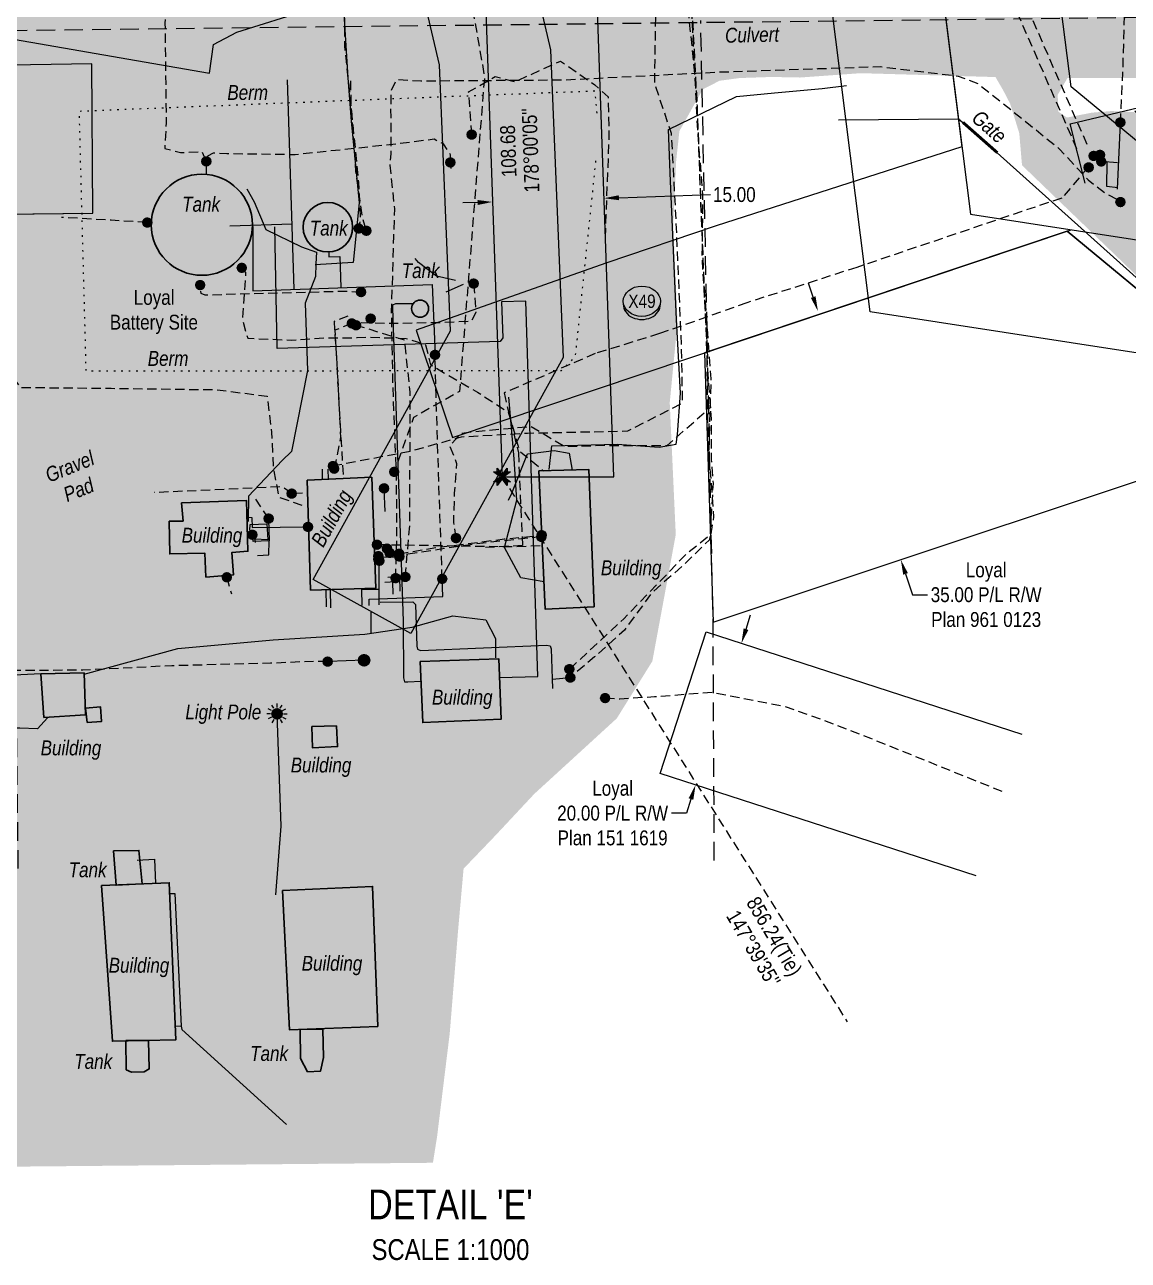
# Model space of a CAD drawing. Extents: x 675835 to 685285, y 5733153 to 5738077.
# Drawn here: x 683713 to 684454, y 5733245 to 5734075 of the extents above; entities that cross this region are included whole.
import ezdxf
from ezdxf.enums import TextEntityAlignment as Align

# ---------------------------------------------------------------- set-up
doc = ezdxf.new("R2010")
doc.units = 0
doc.header["$LTSCALE"] = 5
doc.header["$PDMODE"] = 34
doc.header["$PDSIZE"] = 0.03
for name, pattern in [('foc-ACCESSROAD', [3.75, 2.5, -1.25]), ('foc-TIELINE', [1.875, 1.25, -0.625]), ('foc-TOPO', [1, 0.2, -0.8]), ('UG_PIPE', [1.875, 1.25, -0.625])]:
    doc.linetypes.add(name, pattern=pattern)
doc.layers.get('Defpoints').update_dxf_attribs({"color": 9})
for name, color, linetype in [('AS-CABLE', 224, 'foc-CABLE'), ('AS-FENCE', 48, 'foc-FENCE'), ('AS-PIPE-UG', 44, 'UG_PIPE'), ('AS-ROADS', 254, 'Continuous'), ('AS-SYMBOL', 7, 'Continuous'), ('C-AR', 13, 'foc-ACCESSROAD'), ('C-RW', 13, 'Continuous'), ('C-WS', 13, 'foc-ACCESSROAD'), ('DETAIL-T', 7, 'Continuous'), ('L-BD1', 253, 'Continuous'), ('L-MON', 1, 'Continuous'), ('L-TIE', 7, 'foc-TIELINE'), ('L-TIE-T', 7, 'Continuous'), ('P-CROSSINGS', 250, 'Continuous'), ('P-PROPOSED', 10, 'Continuous'), ('P-PROPOSED-H', 21, 'Continuous'), ('P-TXT', 4, 'Continuous'), ('T-GENERAL', 48, 'foc-TOPO')]:
    doc.layers.add(name, color=color, linetype=linetype)
for name, color, linetype, true_color in [('AS-PIPE-AG', 7, 'Continuous', 0x7d00fa), ('AS-STRUCTURE-H', 7, 'Continuous', 0xa8a8a8), ('AS-STRUCTURE-T', 7, 'Continuous', 0x454545)]:
    doc.layers.add(name, color=color, linetype=linetype, true_color=true_color)
doc.layers.add('AS-STRUCTURE', color=7, linetype='Continuous', lineweight=30, true_color=0x595959)
for name, color, linetype, lineweight in [('C-RW-T', 13, 'Continuous', 9), ('C-WS-T', 13, 'Continuous', 9), ('T-TEXT', 48, 'Continuous', 18)]:
    doc.layers.add(name, color=color, linetype=linetype, lineweight=lineweight)
doc.styles.add('80CG', font='ARIALN.TTF', dxfattribs={"height": 10})
doc.styles.add('80L', font='ARIALN.TTF', dxfattribs={"height": 10})
doc.styles.add('Crossing', font='ARIALN.TTF', dxfattribs={"height": 10})
doc.styles.add('foc-LtypeFont', font='ARIALN.TTF', dxfattribs={"height": 7.35})
doc.linetypes.add('foc-CABLE', pattern='A,2,-1,["C",foc-LtypeFont,S=0.2,R=0,X=-0.625,Y=-0.75],-1.24,8', length=12.24)
doc.linetypes.add('foc-FENCE', pattern='A,10,-1,["X",foc-LtypeFont,S=0.2,R=0,X=-0.625,Y=-0.75],-1.24', length=12.24)
doc.dimstyles.new('Compass 5 000', dxfattribs={"dimscale": 5, "dimtxt": 9, "dimasz": 2, "dimexe": 0.2, "dimexo": 0.0625, "dimgap": 0.5, "dimtad": 0, "dimtih": 1, "dimtoh": 1, "dimzin": 0, "dimdsep": 46, "dimtxsty": '80CG', "dimcen": 0.1, "dimse1": 1, "dimse2": 1, "dimclrd": 256, "dimclrt": 256, "dimaunit": 1, "dimadec": 4, "dimazin": 0, "dimtfac": 0.06, "dimtofl": 0, "dimtmove": 0, "dimatfit": 1, "dimfxl": 0.2, "dimtolj": 1, "dimtzin": 0, "dimlwd": -1, "dimarcsym": 0})

# ---------------------------------------------------------------- blocks, each defined once
blk = doc.blocks.new('*D715')
at = {"layer": 'C-RW-T', "transparency": 16777216}
for p, q in [((684197.11, 5733669.12), (684200.2, 5733678.63)), ((684160.14, 5733554.97), (684157.06, 5733545.46)), ((684157.06, 5733545.46), (684147.06, 5733545.46))]:
    blk.add_line(p, q, dxfattribs=at)
at = {"layer": 'C-RW-T', "linetype": 'Continuous', "transparency": 16777216}
for points in [[(684195.53, 5733669.63), (684198.7, 5733668.6), (684194.03, 5733659.6)], [(684158.55, 5733555.49), (684161.72, 5733554.46), (684163.22, 5733564.49)]]:
    blk.add_solid(points, dxfattribs=at)
at = {"layer": 'Defpoints', "color": 0, "linetype": 'Continuous', "transparency": 16777216}
for p in [(684163.22, 5733564.49), (684684.14, 5733500.83), (684653.32, 5733405.72)]:
    blk.add_point(p, dxfattribs=at)
at = {"layer": 'C-RW-T', "linetype": 'Continuous', "transparency": 16777216, "insert": (684107.52, 5733545.46), "char_height": 10, "attachment_point": 5, "style": '80CG'}
blk.add_mtext('\\A1;Loyal\\P20.00 P/L R/W\\PPlan 151 1619', dxfattribs=at)
blk = doc.blocks.new('*D717')
at = {"layer": 'C-RW-T', "transparency": 16777216}
for p, q in [((684242.26, 5733892.22), (684239.1, 5733901.71)), ((684304.26, 5733706.26), (684308.95, 5733692.21)), ((684308.95, 5733692.21), (684318.95, 5733692.21))]:
    blk.add_line(p, q, dxfattribs=at)
for points in [[(684243.84, 5733892.75), (684240.68, 5733891.7), (684245.42, 5733882.74)], [(684305.85, 5733706.79), (684302.68, 5733705.73), (684301.1, 5733715.75)]]:
    blk.add_solid(points, dxfattribs=at)
at = {"layer": 'Defpoints', "color": 0, "transparency": 16777216}
for p in [(684337.97, 5733913.59), (684393.65, 5733746.6), (684301.1, 5733715.75)]:
    blk.add_point(p, dxfattribs=at)
at = {"layer": 'C-RW-T', "transparency": 16777216, "insert": (684358.42, 5733692.21), "char_height": 10, "attachment_point": 5, "style": '80CG'}
blk.add_mtext('\\A1;Loyal\\P35.00 P/L R/W\\PPlan 961 0123', dxfattribs=at)
blk = doc.blocks.new('*D726')
at = {"layer": 'Defpoints', "color": 0, "transparency": 16777216}
for p in [(684101.72, 5733958.68), (684027.65, 5733930.6), (684102.58, 5733933.12)]:
    blk.add_point(p, dxfattribs=at)
at = {"layer": 'P-TXT', "transparency": 16777216}
for p, q in [((684111.72, 5733959.01), (684173.34, 5733961.08)), ((684016.8, 5733955.82), (684006.8, 5733955.49))]:
    blk.add_line(p, q, dxfattribs=at)
for points in [[(684111.66, 5733960.68), (684111.77, 5733957.35), (684101.72, 5733958.68)], [(684016.74, 5733957.49), (684016.85, 5733954.16), (684026.79, 5733956.16)]]:
    blk.add_solid(points, dxfattribs=at)
at = {"layer": 'P-TXT', "transparency": 16777216, "insert": (684189.27, 5733961.08), "char_height": 10, "attachment_point": 5, "style": '80CG'}
blk.add_mtext('\\A1;15.00', dxfattribs=at)
blk = doc.blocks.new('RISER')
h = blk.add_hatch(color=255)
h.dxf.hatch_style = 1
edge = h.paths.add_edge_path()
edge.add_arc((0, 0), 0.7, 0, 360)
blk.add_hatch(color=13).paths.add_polyline_path([(0.58, -0.15), (-0.58, -0.15, 0.774597)])
at = {"color": 13}
blk.add_line((-0.58, -0.15), (0.58, -0.15), dxfattribs=at)
blk.add_circle((0, 0), 0.6, dxfattribs=at)
blk = doc.blocks.new('PIG')
h = blk.add_hatch(color=255)
h.dxf.hatch_style = 1
edge = h.paths.add_edge_path()
edge.add_arc((0, 0), 0.85, 0, 360)
at = {"layer": 'AS-SYMBOL'}
h = blk.add_hatch(color=13, dxfattribs=at)
h.dxf.hatch_style = 1
h.paths.add_polyline_path([(-0.1, 0, 1), (-0.55, 0, 1)])
h = blk.add_hatch(color=13, dxfattribs=at)
h.dxf.hatch_style = 1
h.paths.add_polyline_path([(0.1, 0, 1), (0.55, 0, 1)])
at = {"layer": 'AS-SYMBOL', "color": 13}
for centre, radius in [((0, 0), 0.75), ((-0.33, 0), 0.225), ((0.33, 0), 0.225)]:
    blk.add_circle(centre, radius, dxfattribs=at)
blk = doc.blocks.new('lightpole')
h = blk.add_hatch(color=255)
h.dxf.hatch_style = 1
h.paths.add_polyline_path([(-0.78, 0, 1), (0.78, 0, 1)])
h.paths.add_polyline_path([(0.68, 0, -1), (-0.68, 0, -1)], flags=16)
h = blk.add_hatch(color=13)
h.dxf.hatch_style = 1
edge = h.paths.add_edge_path()
edge.add_arc((0, 0), 0.682, 0, 360)
at = {"color": 13}
for p, q in [((-0.86, 0), (-1.38, 0)), ((-0.75, 0.43), (-1.19, 0.69)), ((-0.43, 0.75), (-0.69, 1.19)), ((0, 0.86), (0, 1.38)), ((0.43, 0.75), (0.69, 1.19)), ((0.75, 0.43), (1.19, 0.69)), ((0.86, 0), (1.38, 0)), ((-0.75, -0.43), (-1.19, -0.69)), ((-0.43, -0.75), (-0.69, -1.19)), ((0, -0.86), (0, -1.38)), ((0.43, -0.75), (0.69, -1.19)), ((0.75, -0.43), (1.19, -0.69))]:
    blk.add_line(p, q, dxfattribs=at)
blk.add_circle((0, 0), 0.682, dxfattribs=at)
blk = doc.blocks.new('xing2')
h = blk.add_hatch(color=50)
h.dxf.hatch_style = 1
edge = h.paths.add_edge_path()
edge.add_ellipse((0, 0), major_axis=(-12.5, 0), ratio=0.816297, start_angle=0, end_angle=360)
h = blk.add_hatch(color=250)
h.dxf.hatch_style = 1
edge = h.paths.add_edge_path()
edge.add_ellipse((0, -2.05), major_axis=(-12.5, 0), ratio=0.816297, start_angle=0, end_angle=180)
edge.add_line((12.5, -2.05), (12.5, 0))
edge.add_ellipse((0, 0), major_axis=(-12.5, 0), ratio=0.816297, start_angle=0, end_angle=180, ccw=False)
edge.add_line((-12.5, 0), (-12.5, -2.05))
at = {"color": 250}
blk.add_ellipse((0, 0), major_axis=(-12.5, 0), ratio=0.816297, dxfattribs=at)
blk.add_ellipse((0, -2.05), major_axis=(-12.5, 0), ratio=0.816297, start_param=0, end_param=3.141593, dxfattribs=at)
at = {"color": 250, "style": 'Crossing'}
blk.add_attdef('CROSSING', text='', height=9, dxfattribs=at).set_placement((0.09, 0.02), align=Align.MIDDLE_CENTER)
at = {"color": 250, "style": 'Crossing', "flags": 1}
for tag, p in [('OWNER', (0.09, -12.49)), ('DESCRIPTION', (0.09, -25.77)), ('LOCATION', (0.09, -39.3)), ('DWG_REF', (0.09, -52.84))]:
    blk.add_attdef(tag, text='', height=9, dxfattribs=at).set_placement(p, align=Align.MIDDLE_CENTER)
blk = doc.blocks.new('TEMP')
h = blk.add_hatch(color=255)
h.dxf.hatch_style = 1
h.paths.add_polyline_path([(0, 0.25), (-0.67, 1.15), (-0.67, 0.67), (-1.15, 0.67), (-0.25, 0), (-1.15, -0.67), (-0.67, -0.67), (-0.67, -1.15), (0, -0.25), (0.67, -1.15), (0.67, -0.67), (1.15, -0.67), (0.25, 0), (1.15, 0.67), (0.67, 0.67), (0.67, 1.15)])
h.paths.add_polyline_path([(0.57, 0.85), (0.57, 0.57), (0.85, 0.57), (0.08, 0), (0.85, -0.57), (0.57, -0.57), (0.57, -0.85), (0, -0.08), (-0.57, -0.85), (-0.57, -0.57), (-0.85, -0.57), (-0.08, 0), (-0.85, 0.57), (-0.57, 0.57), (-0.57, 0.85), (0, 0.08)], flags=16)
h = blk.add_hatch(color=1)
h.dxf.hatch_style = 1
h.paths.add_polyline_path([(0, 0.08), (-0.57, 0.85), (-0.57, 0.57), (-0.85, 0.57), (-0.08, 0), (-0.85, -0.57), (-0.57, -0.57), (-0.57, -0.85), (0, -0.08), (0.57, -0.85), (0.57, -0.57), (0.85, -0.57), (0.08, 0), (0.85, 0.57), (0.57, 0.57), (0.57, 0.85)])
at = {"color": 1}
for p, q in [((-0.08, 0), (0.08, 0)), ((0, 0.08), (0, -0.08))]:
    blk.add_line(p, q, dxfattribs=at)
at = {"color": 255, "flags": 128}
blk.add_lwpolyline([(-0.25, 0), (-1.15, 0.67), (-0.67, 0.67), (-0.67, 1.15), (0, 0.25), (0.67, 1.15), (0.67, 0.67), (1.15, 0.67), (0.25, 0), (1.15, -0.67), (0.67, -0.67), (0.67, -1.15), (0, -0.25), (-0.67, -1.15), (-0.67, -0.67), (-1.15, -0.67)], close=True, dxfattribs=at)
at = {"color": 1, "flags": 128}
blk.add_lwpolyline([(-0.08, 0), (-0.85, 0.57), (-0.57, 0.57), (-0.57, 0.85), (0, 0.08), (0.57, 0.85), (0.57, 0.57), (0.85, 0.57), (0.08, 0), (0.85, -0.57), (0.57, -0.57), (0.57, -0.85), (0, -0.08), (-0.57, -0.85), (-0.57, -0.57), (-0.85, -0.57)], close=True, dxfattribs=at)

msp = doc.modelspace()

# ---------------------------------------------------------------- hatches: boundary and pattern name
at = {"layer": 'AS-ROADS'}
h = msp.add_hatch(color=256, dxfattribs=at)
h.dxf.hatch_style = 1
h.paths.add_polyline_path([(683712.806, 5734411.095), (683679.819, 5734315.983), (683652.146, 5734238.545), (683644.766, 5734224.41), (683631.852, 5734219.493), (683604.179, 5734220.722), (683554.367, 5734221.952), (683521.159, 5734222.566), (683484.877, 5734228.097), (683468.888, 5734242.847), (683460.279, 5734262.514), (683460.279, 5734282.795), (683476.267, 5734315.983), (683534.074, 5734367.608), (683586.96, 5734420.462), (683629.371, 5734438.504), (683666.067, 5734448.155), (683691.174, 5734446.996), (683706.239, 5734440.82), (683711.261, 5734433.485)])
h.paths.add_polyline_path([(683769.321, 5734417.785), (683790.25, 5734427.292), (683850.886, 5734439.052), (683886.275, 5734439.813), (683906.824, 5734437.911), (683924.329, 5734433.728), (683938.789, 5734422.319), (683968.471, 5734397.219), (683984.834, 5734372.879), (684012.263, 5734311.146), (684026.343, 5734259.701), (684036.618, 5734237.263), (684040.043, 5734214.065), (684047.653, 5734200.374), (684051.459, 5734189.725), (684051.459, 5734177.556), (684044.229, 5734171.091), (684034.308, 5734166.547), (684022.892, 5734173.393), (683970.759, 5734195.07), (683904.017, 5734211.451), (683872.433, 5734216.775), (683823.724, 5734225.903), (683792.901, 5734228.185), (683764.741, 5734227.044), (683745.715, 5734225.903), (683728.971, 5734226.663), (683723.958, 5734230.19), (683712.542, 5734237.035), (683703.79, 5734250.726), (683703.79, 5734276.207), (683714.826, 5734313.476), (683754.861, 5734403.714), (683759.427, 5734408.277)])
h.paths.add_polyline_path([(683977.117, 5734149.591), (684000.36, 5734140.974), (684064.856, 5734112.875), (684085.475, 5734098.639), (684091.098, 5734087.399), (684083.601, 5734083.278), (684074.603, 5734081.404), (684061.108, 5734078.033), (684053.61, 5734078.782), (684040.489, 5734079.906), (684027.368, 5734090.396), (684016.871, 5734099.013), (684008.249, 5734106.506), (684000.751, 5734115.498), (683993.254, 5734123.366), (683983.507, 5734132.732), (683979.008, 5734138.727), (683973.01, 5734141.349), (683964.388, 5734143.597), (683950.892, 5734147.718), (683943.394, 5734149.592), (683928.024, 5734154.087), (683920.901, 5734155.586), (683908.53, 5734155.586), (683883.788, 5734157.085), (683869.167, 5734158.958), (683857.546, 5734159.707), (683845.175, 5734160.457), (683832.804, 5734161.206), (683824.181, 5734159.707), (683815.184, 5734160.082), (683810.175, 5734156.977), (683763.081, 5734161.944), (683704.83, 5734162.682), (683705.205, 5734172.423), (683718.326, 5734179.166), (683749.816, 5734184.786), (683766.686, 5734184.037), (683792.178, 5734182.913), (683818.045, 5734183.288), (683843.912, 5734180.665), (683860.781, 5734179.166), (683883.649, 5734176.169), (683940.004, 5734163.079)])
h.paths.add_polyline_path([(684044.25, 5734327.406), (684064.589, 5734272.073), (684090.741, 5734204.368), (684107.856, 5734151.53), (684134.542, 5734119.753), (684152.711, 5734107.836), (684172.584, 5734095.92), (684191.889, 5734087.976), (684218.007, 5734082.869), (684240.719, 5734082.869), (684362.902, 5734083.599), (684500.217, 5734086.544), (684544.596, 5734091.152), (684570.545, 5734089.427), (684568.239, 5734039.315), (684413.033, 5734039.437), (684406.484, 5734028.165), (684406.848, 5734016.893), (684412.669, 5734012.894), (684429.405, 5734016.166), (684442.503, 5734017.257), (684457.784, 5734016.53), (684467.244, 5734009.985), (684569.903, 5733911.003), (684521.143, 5733847.253), (684382.499, 5733980.822), (684380.68, 5734002.275), (684374.495, 5734022.273), (684369.765, 5734031.363), (684364.672, 5734040.09), (684274.264, 5734042.697), (684233.515, 5734039.788), (684214.232, 5734040.152), (684192.766, 5734039.425), (684179.304, 5734037.607), (684168.025, 5734031.789), (684152.381, 5734003.791), (684150.198, 5733983.793), (684148.207, 5733941.115), (684151.118, 5733875.374), (684145.879, 5733821.269), (684149.924, 5733732.629), (684134.192, 5733647.569), (684110.325, 5733609.171), (684054.901, 5733558.422), (684028.821, 5733530.497), (684007.399, 5733508.157), (684003.673, 5733466.269), (683998.085, 5733397.387), (683989.615, 5733328.241), (683986.821, 5733310.555), (683685.045, 5733307.762), (683683.904, 5733442.239), (683669.864, 5733451.01), (683664.444, 5733636.091), (683661.035, 5733715.264), (683445.417, 5733714.505), (683414.248, 5733724.773), (683403.077, 5733742.402), (683397.785, 5733804.688), (683387.52, 5733921.27), (683386.583, 5733979.995), (683391.874, 5733992.923), (683401.87, 5734015.839), (683411.277, 5734024.654), (683433.032, 5734017.015), (683447.731, 5734017.015), (683465.37, 5734021.716), (683501.236, 5734023.478), (683517.111, 5734024.654), (683548.861, 5734021.716), (683609.67, 5734017.956), (683636.129, 5734019.719), (683644.948, 5734037.934), (683648.476, 5734047.924), (683650.24, 5734060.851), (683650.24, 5734069.077), (683649.064, 5734080.83), (683644.948, 5734092.582), (683641.42, 5734104.334), (683636.717, 5734121.962), (683626.487, 5734168.511), (683613.458, 5734179.362), (683581.741, 5734182.722), (683233.262, 5734179.326), (683183.116, 5734170.514), (683169.34, 5734161.703), (683077.688, 5734162.242), (683020.494, 5734159.959), (683020.494, 5734145.01), (682962.401, 5734146.4), (682948.487, 5734166.216), (682925.876, 5734168.65), (682906.396, 5734173.865), (682892.134, 5734184.294), (682888.655, 5734196.114), (682890.742, 5734223.231), (682895.643, 5734412.352), (682890.3, 5734490.67), (682893.862, 5734508.469), (682909.001, 5734524.489), (682914.344, 5734532.499), (682914.344, 5734545.849), (682916.125, 5734559.198), (682947.293, 5734567.208), (683009.63, 5734560.978), (683030.112, 5734548.519), (683043.469, 5734532.499), (683072.857, 5734521.819), (683099.572, 5734520.929), (683132.522, 5734520.929), (683169.924, 5734528.939), (683191.296, 5734532.499), (683219.793, 5734536.059), (683239.384, 5734530.719), (683259.867, 5734514.699), (683287.473, 5734499.57), (683324.875, 5734496.01), (683349.809, 5734499.57), (683365.839, 5734501.35), (683395.226, 5734509.359), (683413.036, 5734511.139), (683504.144, 5734506.486), (683556.724, 5734504.809), (683599.236, 5734512.077), (683626.085, 5734522.698), (683643.984, 5734534.996), (683647.34, 5734542.823), (683651.815, 5734552.885), (683653.546, 5734578.225), (683654.665, 5734596.673), (683679.836, 5734606.176), (683697.735, 5734610.648), (683710.041, 5734617.915), (683713.957, 5734622.387), (683729.06, 5734628.537), (683747.518, 5734631.332), (683814.216, 5734642.109), (683854.49, 5734655.526), (683899.239, 5734658.321), (683926.088, 5734659.439), (683941.75, 5734655.526), (683994.582, 5734642.03), (684002.972, 5734625.818), (684004.164, 5734471.507)])
at = {"layer": 'AS-STRUCTURE-H'}
h = msp.add_hatch(color=256, dxfattribs=at)
h.dxf.hatch_style = 1
edge = h.paths.add_edge_path()
edge.add_arc((683831.588, 5733940.844), 33.958, 0, 360)
h = msp.add_hatch(color=256, dxfattribs=at)
h.dxf.hatch_style = 1
edge = h.paths.add_edge_path()
edge.add_arc((683916.262, 5733939.201), 16.62, 0, 360)
h = msp.add_hatch(color=256, dxfattribs=at)
h.dxf.hatch_style = 1
edge = h.paths.add_edge_path()
edge.add_arc((683978.195, 5733884.486), 5.752, 0, 360)
h = msp.add_hatch(color=256, dxfattribs=at)
h.dxf.hatch_style = 1
h.paths.add_polyline_path([(684057.893, 5733775.529), (684091.472, 5733776.435), (684095.027, 5733684.154), (684062.272, 5733682.517)])
h = msp.add_hatch(color=256, dxfattribs=at)
h.dxf.hatch_style = 1
h.paths.add_polyline_path([(683902.237, 5733769.307), (683904.576, 5733695.353), (683948.517, 5733696.688), (683945.677, 5733771.143)])
h = msp.add_hatch(color=256, dxfattribs=at)
h.dxf.hatch_style = 1
h.paths.add_polyline_path([(683819.071, 5733741.788), (683809.653, 5733741.664), (683810.025, 5733719.625), (683833.569, 5733720.244), (683834.313, 5733704.147), (683852.776, 5733705.509), (683851.661, 5733720.615), (683862.566, 5733721.482), (683861.575, 5733755.669), (683818.019, 5733753.918)])
h = msp.add_hatch(color=256, dxfattribs=at)
h.dxf.hatch_style = 1
h.paths.add_polyline_path([(683978.168, 5733647.411), (683979.933, 5733606.335), (684032.735, 5733608.695), (684031.055, 5733649.246)])
h = msp.add_hatch(color=256, dxfattribs=at)
h.dxf.hatch_style = 1
h.paths.add_polyline_path([(683723.442, 5733638.995), (683725.519, 5733609.821), (683753.503, 5733611.654), (683752.495, 5733639.701)])
h = msp.add_hatch(color=256, dxfattribs=at)
h.dxf.hatch_style = 1
h.paths.add_polyline_path([(683754.495, 5733606.301), (683764.2, 5733607.14), (683763.528, 5733616.904), (683753.521, 5733615.931)])
h = msp.add_hatch(color=256, dxfattribs=at)
h.dxf.hatch_style = 1
h.paths.add_polyline_path([(683905.537, 5733603.736), (683905.985, 5733589.344), (683922.714, 5733590.238), (683921.998, 5733604.093)])
h = msp.add_hatch(color=256, dxfattribs=at)
h.dxf.hatch_style = 1
h.paths.add_polyline_path([(683772.291, 5733520.199), (683774.019, 5733497.009), (683791.485, 5733498.006), (683789.323, 5733520.445)])
h = msp.add_hatch(color=256, dxfattribs=at)
h.dxf.hatch_style = 1
h.paths.add_polyline_path([(683764.104, 5733496.83), (683809.721, 5733498.661), (683814.031, 5733393.104), (683771.535, 5733392.186)])
h = msp.add_hatch(color=256, dxfattribs=at)
h.dxf.hatch_style = 1
h.paths.add_polyline_path([(683885.674, 5733493.403), (683890.359, 5733399.945), (683949.786, 5733402.153), (683946.293, 5733496.21)])
h = msp.add_hatch(color=256, dxfattribs=at)
h.dxf.hatch_style = 1
h.paths.add_polyline_path([(683897.556, 5733400.212), (683897.85, 5733380.678), (683902.654, 5733371.697), (683911.237, 5733372.045), (683913.294, 5733381.232), (683912.882, 5733400.294)])
h = msp.add_hatch(color=256, dxfattribs=at)
h.dxf.hatch_style = 1
h.paths.add_polyline_path([(683780.5, 5733392.629), (683780.794, 5733373.094), (683784.349, 5733371.389), (683792.932, 5733371.736), (683796.238, 5733373.649), (683795.826, 5733392.711)])
at = {"layer": 'P-PROPOSED-H'}
h = msp.add_hatch(color=256, dxfattribs=at)
h.dxf.hatch_style = 1
h.paths.add_polyline_path([(684162.828, 5735414.972), (684088.444, 5735405.593), (684116.548, 5735182.683), (684548.31, 5734826.846), (684014.276, 5734314.327), (684033.219, 5733771.445), (684108.237, 5733771.445), (684090.372, 5734283.443), (684661.025, 5734831.105), (684187.208, 5735221.602)])

# ---------------------------------------------------------------- linework, layer by layer
at = {"layer": 'AS-CABLE', "flags": 128}
for points in [[(683713.051, 5734094.449), (683686.166, 5734090.365), (683650.827, 5734090.705), (683596.377, 5734084.331), (683836.748, 5734042.624), (683839.477, 5734062.04), (683855.129, 5734070.238), (683903.765, 5734085.436)], [(683927.051, 5734082.811), (683929.546, 5734039.569), (683931.855, 5734010.46), (683937.254, 5733955.62), (683933.15, 5733915.487), (683907.805, 5733913.912)], [(684064.906, 5733776.508), (684066.585, 5733792.225), (684110.537, 5733793.52), (684138.747, 5733791.345), (684150.25, 5733793.455), (684151.085, 5733799.913), (684153.019, 5733827.688), (684150.515, 5733877.264), (684146.471, 5733970.122), (684145.056, 5734004.886), (684190.737, 5734027.086), (684216.168, 5734029.601), (684248.202, 5734032.42), (684264.639, 5734034.51)], [(683861.813, 5733965.038), (683866.827, 5733956.225), (683874.476, 5733937.773), (683898.601, 5733925.915), (683908.51, 5733922.331), (683908.25, 5733914.642), (683907.895, 5733906.184), (683901.061, 5733888.132), (683902.631, 5733842.825), (683891.773, 5733788.5), (683885.489, 5733782.367), (683862.848, 5733758.581), (683862.763, 5733741.364)], [(684001.977, 5733903.479), (683989.185, 5733906.254), (683977.192, 5733915.477), (683974.812, 5733918.167)], [(684007.111, 5733900.695), (683995.458, 5733895.611)], [(684061.466, 5733700.877), (684045.749, 5733703.661), (684034.826, 5733724.017), (684043.125, 5733755.857), (684041.3, 5733783.666), (684037.866, 5733825.069)], [(684037.576, 5733755.827), (684039.885, 5733760.526), (684050.358, 5733786.996), (684068.155, 5733789.065), (684078.213, 5733787.421), (684080.388, 5733776.023)], [(683752.653, 5733638.813), (683815.477, 5733656.195), (683879.535, 5733661.974), (683940.969, 5733665.763), (683972.753, 5733670.472), (684000.283, 5733678.051), (684022.444, 5733675.446), (684028.792, 5733662.909), (684028.882, 5733649.796)], [(683945.213, 5733666.043), (683945.253, 5733680.53)], [(683727.823, 5733609.553), (683721.154, 5733602.18), (683721.204, 5733602.175), (683709.366, 5733602.57), (683667.219, 5733602.515), (683647.658, 5733607.034), (683637.09, 5733616.362)], [(683881.39, 5733490.665), (683884.769, 5733536.697), (683882.109, 5733612.202)]]:
    msp.add_lwpolyline(points, dxfattribs=at)
at = {"layer": 'AS-FENCE', "flags": 128}
msp.add_lwpolyline([(684259.16, 5734011.279), (684339.935, 5734012.069), (684342.854, 5734009.62), (684365.895, 5733989.288), (684561.054, 5733813.916), (684621.673, 5733859.217), (684458.323, 5734017.253), (684622.848, 5734023.572)], dxfattribs=at)
at = {"layer": 'AS-FENCE', "const_width": 2, "flags": 128}
msp.add_lwpolyline([(684365.895, 5733989.288), (684342.854, 5734009.62)], dxfattribs=at)
at = {"layer": 'AS-PIPE-AG', "flags": 128}
for points in [[(683893.698, 5733897.506), (683889.104, 5734038.233)], [(684446.655, 5733964.863), (684448.75, 5734009.425)], [(684430.673, 5733986.889), (684432.088, 5733985.504), (684435.092, 5733982.775)], [(684434.802, 5733987.554), (684432.548, 5733985.069)], [(684434.088, 5733983.859), (684435.447, 5733985.319)], [(683834.563, 5733982.125), (683834.388, 5733975.036)], [(683999.063, 5733978.58), (683998.718, 5733982.205)], [(684446.69, 5733982.535), (684435.762, 5733983.345)], [(684446.835, 5733965.758), (684439.457, 5733966.528), (684439.697, 5733982.875)], [(683798.125, 5733942.242), (683795.04, 5733942.387)], [(683850.439, 5733940.1), (683892.263, 5733941.465)], [(683865.803, 5733939.724), (683865.745, 5733896.538), (683986.317, 5733900.713), (683988.245, 5733853.443)], [(684032.062, 5733862.485), (683882.135, 5733857.606), (683880.59, 5733939.512)], [(683916.877, 5733922.59), (683916.877, 5733919.345), (683924.32, 5733919.503), (683925.044, 5733898.591)], [(683973.118, 5733887.653), (683961.748, 5733887.731), (683959.707, 5733886.79), (683959.55, 5733884.751), (683966.823, 5733674.569), (683967.081, 5733636.412), (683967.761, 5733633.778), (683970.057, 5733633.693), (683978.742, 5733634.066)], [(684031.579, 5733636.601), (684057.354, 5733637.297), (684049.163, 5733889.499), (684032.772, 5733888.99), (684033.792, 5733864.975), (684032.062, 5733862.485)], [(683912.664, 5733769.684), (683912.604, 5733776.553)], [(683916.713, 5733769.954), (683916.448, 5733776.628)], [(683899.246, 5733760.581), (683892.497, 5733760.261)], [(683954.626, 5733748.198), (683954.116, 5733763.35)], [(683861.943, 5733744.268), (683865.19, 5733744.214), (683865.296, 5733737.408), (683902.926, 5733737.815)], [(683876.34, 5733742.919), (683876.88, 5733728.487), (683866.152, 5733728.082), (683865.777, 5733730.261), (683862.818, 5733730.371)], [(683863.797, 5733735.557), (683864.111, 5733739.328), (683875.341, 5733739.917), (683875.818, 5733729.124), (683867.24, 5733729.547), (683867.399, 5733727.325)], [(683868.866, 5733718.707), (683876.678, 5733719.112), (683876.88, 5733728.487)], [(683949.372, 5733717.499), (683964.119, 5733717.724)], [(683950.532, 5733715.024), (683950.558, 5733685.361)], [(683943.897, 5733685.036), (683943.897, 5733689.323), (683993.545, 5733691.112), (683993.054, 5733702.991)], [(683954.581, 5733700.662), (683961.725, 5733701.072), (683961.72, 5733703.131)], [(683956.451, 5733704.146), (683967.324, 5733704.591)], [(683964.729, 5733694.578), (683964.619, 5733704.531)], [(683914.889, 5733695.666), (683915.122, 5733684.047)], [(683917.724, 5733695.752), (683917.962, 5733683.471)], [(683939.183, 5733684.957), (683939.122, 5733695.985), (683950.549, 5733695.995)], [(683960.145, 5733692.633), (683959.915, 5733700.872)], [(683951.385, 5733687.239), (683973.288, 5733687.432), (683975.022, 5733685.763), (683975.996, 5733657.777), (683976.485, 5733655.741), (683978.563, 5733654.805), (684063.036, 5733658.255), (684065.538, 5733657.916), (684066.216, 5733655.84), (684066.846, 5733635.64), (684067.201, 5733629.333)], [(683940.344, 5733648.281), (683916.598, 5733647.452)], [(683723.442, 5733638.995), (683664.444, 5733636.091)], [(684066.855, 5733635.478), (684079.068, 5733636.564)], [(683788.167, 5733513.952), (683799.875, 5733514.562), (683800.527, 5733498.292)], [(683810.015, 5733491.454), (683813.547, 5733491.439), (683817.664, 5733402.32), (683813.662, 5733402.156)], [(683817.664, 5733402.32), (683818.056, 5733400.115), (683888.541, 5733336.312)]]:
    msp.add_lwpolyline(points, dxfattribs=at)
at = {"layer": 'AS-PIPE-UG'}
for p, q in [((684427.054, 5733979.485), (684409.147, 5733958.759)), ((684409.147, 5733958.759), (684382.422, 5733949.741)), ((684382.422, 5733949.741), (684271.573, 5733912.233)), ((684271.573, 5733912.233), (684197.761, 5733888.422)), ((684197.761, 5733888.422), (684139.017, 5733867.676)), ((684139.017, 5733867.676), (684095.89, 5733854.293)), ((684095.89, 5733854.293), (684034.591, 5733827.803)), ((684034.591, 5733827.803), (684044.199, 5733787.556)), ((684044.199, 5733787.556), (684046.989, 5733725.332)), ((684046.989, 5733725.332), (684020.654, 5733723.797))]:
    msp.add_line(p, q, dxfattribs=at)
at = {"layer": 'AS-PIPE-UG', "flags": 128}
for points in [[(684419.391, 5733991.807), (684373.212, 5734097.392), (684356.368, 5734241.342), (684341.369, 5734350.82), (684319.607, 5734527.954), (684313.225, 5734584.248), (684285.588, 5734803.896), (684264.201, 5734968.504), (684227.307, 5735263.464), (684207.326, 5735420.583)], [(684426.261, 5733994.812), (684380.53, 5734099.373), (684363.808, 5734242.286), (684348.805, 5734351.786), (684327.054, 5734528.833), (684320.671, 5734585.138), (684293.026, 5734804.848), (684271.64, 5734969.452), (684234.746, 5735264.403), (684214.766, 5735421.521)], [(684078.708, 5733642.517), (684085.632, 5733648.836), (684114.961, 5733676.056), (684156.799, 5733719.383), (684173.611, 5733733.121), (684175.595, 5733744.594), (684171.746, 5733794.269), (684170.691, 5733868.786), (684167.742, 5733918.387), (684168.182, 5733960.909), (684164.807, 5734002.741), (684159.398, 5734109.386), (684148.65, 5734124.074), (684128.459, 5734164.541), (684092.231, 5734215.827), (684063.706, 5734251.47), (684034.356, 5734340.859), (684012.68, 5734421.374), (683992.189, 5734501.069), (683972.088, 5734581.274), (683953.196, 5734661.429), (683919.113, 5734788.331), (683899.866, 5734873.055), (683864.678, 5735006.116)], [(683915.328, 5734786.336), (683928.506, 5734727.852), (683938.464, 5734709.051), (683954.141, 5734654.561), (683967.499, 5734579.929), (684012.315, 5734436.561), (684040.805, 5734320.992), (684064.061, 5734254.135), (684077.073, 5734237.698), (684087.002, 5734222.215), (684123.865, 5734177.939), (684134.228, 5734166.191), (684160.368, 5734093.564), (684164.202, 5734020.738), (684166.647, 5733955.195), (684171.051, 5733846.32), (684173.641, 5733810.396), (684173.716, 5733783.181), (684174.97, 5733766.959), (684172.616, 5733729.176), (684154.319, 5733711.405), (684134.078, 5733693.828), (684115.521, 5733668.508), (684095.385, 5733650.466), (684083.032, 5733640.003)], [(683434.902, 5734583.789), (683475.209, 5734556.699), (683503.549, 5734534.553), (683627.111, 5734457.867), (683687.825, 5734429.137), (683709.656, 5734400.293), (683747.429, 5734377.702), (683791.291, 5734350.997), (683882.684, 5734295.567), (683954.591, 5734255.119), (683987.045, 5734230.139), (683990.439, 5734217.486), (683992.864, 5734195.59), (684005.827, 5734128.963), (684021.454, 5734040.394), (684014.955, 5733958.739), (684008.346, 5733875.599), (684004.627, 5733828.808), (683973.817, 5733811.386), (683960.745, 5733774.773)], [(684448.58, 5734009.365), (684450.28, 5734043.034), (684453.099, 5734148.594), (684446.78, 5734249.875), (684414.466, 5734406.66)], [(684072.399, 5734276.215), (684060.756, 5734262.823), (684079.603, 5734234.218), (684111.907, 5734203.524), (684119.366, 5734187.327), (684121.32, 5734173.754), (684137.192, 5734142.315), (684155.344, 5734113.186), (684163.757, 5734029.946), (684168.816, 5733900.455), (684173.521, 5733837.351), (684171.921, 5733781.437)], [(683919.418, 5733778.872), (683971.828, 5733788.8), (684005.947, 5733798.359), (684050.428, 5733800.843), (684117.771, 5733802.298), (684154.484, 5733821.129), (684153.859, 5733858.148), (684150.235, 5733943.102), (684147.081, 5734002.181), (684135.823, 5734035.355), (684137.077, 5734127.298)], [(683807.788, 5734088.06), (683806.828, 5734076.347), (683807.203, 5734041.664), (683807.643, 5734009.25), (683806.688, 5733992.123), (683817.171, 5733989.408), (683831.714, 5733989.968), (683834.463, 5733983.31)], [(683927.271, 5734082.946), (683927.386, 5734060.965), (683931.725, 5734020.698), (683936.759, 5733969.557), (683938.064, 5733944.282), (683936.854, 5733938.353)], [(684012.86, 5734001.416), (684010.806, 5734030.096), (684028.692, 5734040.499), (684041.86, 5734037.01), (684072.544, 5734050.787), (684095.64, 5734034.765), (684104.408, 5734026.777), (684105.043, 5734002.581), (684102.459, 5733932.039)], [(683961.735, 5733703.381), (683962.65, 5733733.601), (683962.31, 5733773.993), (683959.995, 5733831.683), (683959.07, 5733882.368), (683960.535, 5733932.989), (683961.145, 5733951.51), (683958.095, 5733980.955), (683958.825, 5733988.604), (683958.62, 5734020.363), (683958.885, 5734031.371), (683962.57, 5734038.474), (683978.652, 5734037.53), (684076.034, 5734038.244), (684178.14, 5734043.468), (684245.562, 5734045.758), (684287.335, 5734047.123), (684339.575, 5734040.744), (684353.008, 5734035.69), (684388.266, 5734007.535), (684407.762, 5733991.723), (684426.829, 5733971.027), (684438.717, 5733961.888), (684448.54, 5733956.659)], [(683931.5, 5734037.62), (683931.59, 5734023.462), (683934.825, 5733976.776), (683939.124, 5733946.186), (683942.163, 5733936.768)], [(683998.563, 5733982.725), (683998.663, 5733987.929), (683993.804, 5733995.172), (683987.675, 5733998.272), (683962.135, 5733995.047), (683894.182, 5733987.864), (683848.336, 5733988.549), (683839.267, 5733988.978), (683835.463, 5733986.844), (683834.583, 5733983.285)], [(683377.932, 5733966.068), (683406.247, 5733965.058), (683445.195, 5733962.823), (683472.65, 5733963.598), (683576.626, 5733962.663), (683646.203, 5733964.408), (683687.48, 5733964.483), (683688.68, 5733955.24), (683690.605, 5733856.618), (683709.701, 5733831.548), (683770.64, 5733830.968), (683841.282, 5733830.008), (683875.366, 5733825.739), (683878.45, 5733801.533), (683879.67, 5733776.848), (683883.329, 5733757.821), (683900.321, 5733751.837)], [(683794.86, 5733942.332), (683770.575, 5733943.917), (683737.356, 5733945.811)], [(683858.399, 5733911.863), (683860.953, 5733908.798), (683858.834, 5733876.884), (683862.388, 5733864.601), (683867.952, 5733864.326), (683891.573, 5733863.377), (683915.853, 5733864.921), (683929.291, 5733864.796), (683935.884, 5733865.001), (683942.553, 5733865.271), (683960.47, 5733864.791), (683968.808, 5733864.461), (683976.137, 5733862.122), (683981.831, 5733860.142), (683985.25, 5733846.765), (684016.74, 5733828.303), (684037.366, 5733815.036), (684045.029, 5733788.85), (684060.981, 5733775.608)], [(684014.15, 5733901.135), (684015.615, 5733881.953), (684012.475, 5733875.889), (683990.614, 5733874.975), (683958.2, 5733874.47), (683932.265, 5733875.075)], [(683938.619, 5733895.606), (683927.686, 5733896.016), (683873.061, 5733894.671), (683833.768, 5733893.491), (683831.064, 5733894.706), (683830.359, 5733900.335)], [(683920.922, 5733777.018), (683924.921, 5733798.204), (683923.182, 5733835.872), (683921.042, 5733869.98), (683920.752, 5733876.059), (683932.345, 5733880.703)], [(683932.405, 5733874.475), (683920.997, 5733869.935), (683923.077, 5733830.523), (683926.621, 5733770.699)], [(683968.164, 5733704.261), (683971.273, 5733738.845), (683971.578, 5733828.388), (683967.809, 5733863.312), (683935.14, 5733873.25)], [(683993.054, 5733702.991), (683993.044, 5733702.921), (683991.339, 5733750.962), (683988.89, 5733826.968), (683988.26, 5733853.384)], [(684002.332, 5733730.261), (684000.807, 5733740.884), (684001.407, 5733760.386), (684002.967, 5733780.247), (683998.208, 5733792.37), (684005.517, 5733800.623), (684013.5, 5733801.833), (684052.773, 5733805.397), (684075.244, 5733791.97), (684102.634, 5733792.65), (684124.395, 5733792.515), (684144.161, 5733792.55), (684152.435, 5733799.928), (684173.691, 5733818.57)], [(683891.993, 5733760.181), (683885.459, 5733764.75), (683865.737, 5733763.89), (683799.605, 5733760.886)], [(683876.43, 5733743.419), (683867.442, 5733756.941)], [(683964.099, 5733719.783), (683992.294, 5733724.512), (683999.728, 5733725.237), (684034.756, 5733729.751), (684059.927, 5733732.236)], [(684059.792, 5733731.146), (684057.102, 5733730.896), (684014.385, 5733726.277), (683964.269, 5733718.558)], [(683949.497, 5733726.007), (684042.18, 5733724.512), (684059.307, 5733725.347)], [(683848.301, 5733703.946), (683851.525, 5733692.798)], [(683916.058, 5733647.297), (683908.19, 5733647.546), (683877.735, 5733646.197), (683811.387, 5733644.512), (683751.563, 5733641.623), (683707.342, 5733641.228), (683678.897, 5733640.443), (683664.54, 5733639.618)], [(684102.569, 5733622.796), (684112.347, 5733622.381), (684135.728, 5733623.806), (684174.51, 5733626.77), (684223.121, 5733617.232), (684247.892, 5733608.424), (684280.751, 5733595.771), (684324.808, 5733578.034), (684369.912, 5733559.836)]]:
    msp.add_lwpolyline(points, dxfattribs=at)
at = {"layer": 'AS-STRUCTURE', "flags": 128}
for points in [[(684057.893, 5733775.529), (684091.472, 5733776.435), (684095.027, 5733684.154), (684062.272, 5733682.517)], [(683902.237, 5733769.307), (683904.576, 5733695.353), (683948.517, 5733696.688), (683945.677, 5733771.143)], [(683819.071, 5733741.788), (683809.653, 5733741.664), (683810.025, 5733719.625), (683833.569, 5733720.244), (683834.313, 5733704.147), (683852.776, 5733705.509), (683851.661, 5733720.615), (683862.566, 5733721.482), (683861.575, 5733755.669), (683818.019, 5733753.918)], [(683978.168, 5733647.411), (683979.933, 5733606.335), (684032.735, 5733608.695), (684031.055, 5733649.246)], [(683723.442, 5733638.995), (683725.519, 5733609.821), (683753.503, 5733611.654), (683752.495, 5733639.701)], [(683754.495, 5733606.301), (683764.2, 5733607.14), (683763.528, 5733616.904), (683753.521, 5733615.931)], [(683905.537, 5733603.736), (683905.985, 5733589.344), (683922.714, 5733590.238), (683921.998, 5733604.093)], [(683772.291, 5733520.199), (683774.019, 5733497.009), (683791.485, 5733498.006), (683789.323, 5733520.445)], [(683764.104, 5733496.83), (683809.721, 5733498.661), (683814.031, 5733393.104), (683771.535, 5733392.186)], [(683885.674, 5733493.403), (683890.359, 5733399.945), (683949.786, 5733402.153), (683946.293, 5733496.21)], [(683897.556, 5733400.212), (683897.85, 5733380.678), (683902.654, 5733371.697), (683911.237, 5733372.045), (683913.294, 5733381.232), (683912.882, 5733400.294)], [(683780.5, 5733392.629), (683780.794, 5733373.094), (683784.349, 5733371.389), (683792.932, 5733371.736), (683796.238, 5733373.649), (683795.826, 5733392.711)]]:
    msp.add_lwpolyline(points, close=True, dxfattribs=at)
at = {"layer": 'AS-STRUCTURE'}
for centre, radius in [((683831.588, 5733940.844), 33.958), ((683916.262, 5733939.201), 16.62), ((683978.195, 5733884.486), 5.752)]:
    msp.add_circle(centre, radius, dxfattribs=at)
at = {"layer": 'C-AR'}
msp.add_lwpolyline([(683708.281, 5733508.197), (683701.765, 5734071.458), (684952.963, 5734085.933)], dxfattribs=at)
at = {"layer": 'C-RW', "flags": 128}
for points in [[(684708.979, 5733790.867), (684415.581, 5734033.605), (684272.613, 5735153.471), (684239.573, 5735424.65)], [(683970.401, 5735135.103), (683982.081, 5735088.771), (684229.728, 5734884.494), (684347.808, 5733947.876), (684783.265, 5733880.706)], [(684727.597, 5733813.383), (684280.576, 5733882.243), (684159.223, 5734845.365), (683916.233, 5735046.093), (683911.717, 5735063.989)], [(683355.897, 5734680.856), (684021.01, 5734250.737), (684065.744, 5734058.357), (684074.403, 5733851.747), (683971.91, 5733666.187), (683906.271, 5733702.442), (683998.602, 5733869.605), (683991.117, 5734048.207), (683954.837, 5734204.23), (683314.891, 5734618.074)], [(682832.104, 5733938.114), (683758.462, 5733948.646), (683757.762, 5734048.957), (683620.353, 5734046.693), (683619.631, 5734147.63), (683518.039, 5734146.757), (683519.041, 5734045.923), (682831.176, 5734038.822)], [(683375.952, 5733944.297), (683758.462, 5733948.646), (683757.762, 5734048.957), (683620.353, 5734046.693), (683619.631, 5734147.63), (683518.039, 5734146.757), (683519.041, 5734045.923), (683375.088, 5734044.437)], [(684412.8, 5733936.544), (684660.248, 5733731.934)]]:
    msp.add_lwpolyline(points, dxfattribs=at)
at = {"layer": 'C-RW'}
msp.add_lwpolyline([(684163.889, 5735415.106), (684186.869, 5735224.475), (684200.534, 5735116.041), (684321.873, 5734153.643), (684342.127, 5733993.164), (684177.096, 5733940.058), (684102.918, 5733915.145), (683975.627, 5733870.096), (683999.875, 5733797.886), (684415.467, 5733937.44)], dxfattribs=at)
at = {"layer": 'C-RW', "flags": 128}
msp.add_lwpolyline([(684175.016, 5733673.707), (684570.992, 5733805.737), (684412.8, 5733936.544), (684169.317, 5733854.783)], close=True, dxfattribs=at)
at = {"layer": 'C-RW', "linetype": 'Continuous', "elevation": 5341.67}
msp.add_lwpolyline([(684351.644, 5733503.446), (684139.503, 5733572.17), (684170.316, 5733667.285), (684382.457, 5733598.561)], dxfattribs=at)
at = {"layer": 'C-WS', "flags": 128}
msp.add_lwpolyline([(684175.803, 5733513.605), (684175.016, 5733673.707), (684166.693, 5734077.991)], dxfattribs=at)
at = {"layer": 'L-TIE'}
msp.add_line((684033.219, 5733771.445), (684265.013, 5733405.352), dxfattribs=at)
at = {"layer": 'P-PROPOSED'}
msp.add_lwpolyline([(684088.444, 5735405.593), (684116.548, 5735182.683), (684548.31, 5734826.846), (684014.276, 5734314.327), (684033.219, 5733771.445), (684108.237, 5733771.445), (684090.372, 5734283.443), (684661.025, 5734831.105), (684187.208, 5735221.602), (684162.828, 5735414.972)], dxfattribs=at)
at = {"layer": 'T-GENERAL', "flags": 128}
msp.add_lwpolyline([(684096.067, 5733983.705), (684082.332, 5733852.36), (684073.037, 5733842.714), (683753.917, 5733842.387), (683749.277, 5734017.232), (683920.216, 5734024.075), (684095.544, 5734030.853), (684096.965, 5734014.827)], dxfattribs=at)
at = {"layer": 'T-TEXT', "flags": 128}
msp.add_lwpolyline([(684424.899, 5733968.762), (684414.751, 5734008.635), (684461.033, 5734019.528)], dxfattribs=at)

# ---------------------------------------------------------------- block references
at = {"layer": 'AS-SYMBOL'}
for name, p, xscale, yscale, zscale in [('RISER', (684448.52, 5734009.585), 4.998186764371699, 4.998186764371699, 4.998186764371699), ('RISER', (684012.84, 5734001.416), 4.998186764371699, 4.998186764371699, 4.998186764371699), ('RISER', (683834.583, 5733983.435), 4.998186764371699, 4.998186764371699, 4.998186764371699), ('RISER', (683998.523, 5733982.705), 4.998186764371699, 4.998186764371699, 4.998186764371699), ('RISER', (684430.613, 5733987.099), 4.998186764371699, 4.998186764371699, 4.998186764371699), ('RISER', (684434.827, 5733987.839), 4.998186764371699, 4.998186764371699, 4.998186764371699), ('RISER', (684435.692, 5733983.36), 4.998186764371699, 4.998186764371699, 4.998186764371699), ('RISER', (684427.239, 5733979.395), 4.998186764371699, 4.998186764371699, 4.998186764371699), ('RISER', (684448.625, 5733956.11), 4.998186764371699, 4.998186764371699, 4.998186764371699), ('RISER', (683794.905, 5733942.332), 4.998186764371699, 4.998186764371699, 4.998186764371699), ('RISER', (683936.959, 5733938.338), 4.998186764371699, 4.998186764371699, 4.998186764371699), ('RISER', (683942.138, 5733936.808), 4.998186764371699, 4.998186764371699, 4.998186764371699), ('RISER', (683858.424, 5733911.903), 4.998186764371699, 4.998186764371699, 4.998186764371699), ('RISER', (683830.464, 5733900.34), 4.998186764371699, 4.998186764371699, 4.998186764371699), ('RISER', (684014.12, 5733901.33), 4.998186764371699, 4.998186764371699, 4.998186764371699), ('RISER', (683938.564, 5733895.636), 4.998186764371699, 4.998186764371699, 4.998186764371699), ('RISER', (683932.315, 5733874.555), 4.998186764371699, 4.998186764371699, 4.998186764371699), ('RISER', (683935.185, 5733873.295), 4.998186764371699, 4.998186764371699, 4.998186764371699), ('RISER', (683944.998, 5733877.779), 4.998186764371699, 4.998186764371699, 4.998186764371699), ('RISER', (683988.245, 5733853.443), 4.998186764371699, 4.998186764371699, 4.998186764371699), ('RISER', (683919.612, 5733778.702), 4.998186764371699, 4.998186764371699, 4.998186764371699), ('RISER', (683920.482, 5733776.973), 4.998186764371699, 4.998186764371699, 4.998186764371699), ('RISER', (683960.785, 5733774.818), 4.998186764371699, 4.998186764371699, 4.998186764371699), ('RISER', (683891.978, 5733760.191), 4.998186764371699, 4.998186764371699, 4.998186764371699), ('RISER', (683954.001, 5733763.73), 4.998186764371699, 4.998186764371699, 4.998186764371699), ('RISER', (683876.4, 5733743.444), 4.998186764371699, 4.998186764371699, 4.998186764371699), ('RISER', (683865.547, 5733732.546), 4.998186764371699, 4.998186764371699, 4.998186764371699), ('RISER', (683902.926, 5733737.815), 4.998186764371699, 4.998186764371699, 4.998186764371699), ('RISER', (684059.782, 5733732.291), 4.998186764371699, 4.998186764371699, 4.998186764371699), ('RISER', (683949.212, 5733725.862), 4.998186764371699, 4.998186764371699, 4.998186764371699), ('RISER', (683955.976, 5733723.233), 4.998186764371699, 4.998186764371699, 4.998186764371699), ('RISER', (684002.362, 5733730.286), 4.998186764371699, 4.998186764371699, 4.998186764371699), ('RISER', (684059.637, 5733731.111), 4.998186764371699, 4.998186764371699, 4.998186764371699), ('RISER', (683950.052, 5733716.139), 4.998186764371699, 4.998186764371699, 4.998186764371699), ('RISER', (683950.177, 5733718.178), 4.998186764371699, 4.998186764371699, 4.998186764371699), ('RISER', (683950.862, 5733715.064), 4.998186764371699, 4.998186764371699, 4.998186764371699), ('RISER', (683957.75, 5733720.353), 4.998186764371699, 4.998186764371699, 4.998186764371699), ('RISER', (683964.129, 5733719.798), 4.998186764371699, 4.998186764371699, 4.998186764371699), ('RISER', (683964.129, 5733718.603), 4.998186764371699, 4.998186764371699, 4.998186764371699), ('RISER', (683964.309, 5733717.924), 4.998186764371699, 4.998186764371699, 4.998186764371699), ('RISER', (683848.356, 5733703.971), 4.998186764371699, 4.998186764371699, 4.998186764371699), ('RISER', (683961.75, 5733703.396), 4.998186764371699, 4.998186764371699, 4.998186764371699), ('RISER', (683968.199, 5733704.191), 4.998186764371699, 4.998186764371699, 4.998186764371699), ('RISER', (683993.044, 5733702.921), 4.998186764371699, 4.998186764371699, 4.998186764371699), ('PIG', (683940.599, 5733648.201), 4.999077600000041, 4.999077600000041, 4.999077600000041), ('RISER', (683916.068, 5733647.292), 4.998186764371699, 4.998186764371699, 4.998186764371699), ('RISER', (684078.503, 5733642.247), 4.998186764371699, 4.998186764371699, 4.998186764371699), ('RISER', (684079.068, 5733636.564), 4.998186764371699, 4.998186764371699, 4.998186764371699), ('lightpole', (683882.109, 5733612.202), 4.998186764371707, 4.998186764371707, 4.998186764371707), ('RISER', (684102.474, 5733622.801), 4.998186764371699, 4.998186764371699, 4.998186764371699)]:
    msp.add_blockref(name, p, dxfattribs=dict(at, xscale=xscale, yscale=yscale, zscale=zscale))
at = {"layer": 'L-MON', "xscale": 4.998186764371706, "yscale": 4.998186764371706, "zscale": 4.998186764371706}
msp.add_blockref('TEMP', (684033.219, 5733771.445), dxfattribs=at)
at = {"layer": 'P-CROSSINGS', "color": 3, "xscale": 0.9998155200000008, "yscale": 0.9998155200000008, "zscale": 0.9998155200000008}
msp.add_blockref('xing2', (684127.137, 5733889.446), dxfattribs=at).add_auto_attribs({'CROSSING': 'X49'})

# ---------------------------------------------------------------- texts
at = {"layer": 'AS-STRUCTURE-T', "char_height": 9.99637, "attachment_point": 1, "style": '80L'}
for s, width, insert in [('\\pi0.76729;{\\fArial Narrow|b0|i1|c0|p34;Tank}', 26.17776, (683817.59, 5733959.631)), ('\\pi0.76729;{\\fArial Narrow|b0|i1|c0|p34;Tank}', 26.17776, (683903.318, 5733943.593)), ('\\pi0.30627;{\\fArial Narrow|b0|i1|c0|p34;Building}', 40.82988, (683817.732, 5733737.208)), ('\\pi0.30627;{\\fArial Narrow|b0|i1|c0|p34;Building}', 40.82988, (684099.294, 5733715.359)), ('\\pi0.30627;{\\fArial Narrow|b0|i1|c0|p34;Building}', 40.82988, (683985.839, 5733628.376)), ('\\pi0.30627;{\\fArial Narrow|b0|i1|c0|p34;Building}', 40.82988, (683723.007, 5733594.328)), ('\\pi0.30627;{\\fArial Narrow|b0|i1|c0|p34;Building}', 40.82988, (683890.979, 5733582.804)), ('\\pi0.76729;{\\fArial Narrow|b0|i1|c0|p34;Tank}', 26.17776, (683741.366, 5733512.416)), ('\\pi0.30627;{\\fArial Narrow|b0|i1|c0|p34;Building}', 40.82988, (683768.7, 5733448.266)), ('\\pi0.30627;{\\fArial Narrow|b0|i1|c0|p34;Building}', 40.82988, (683898.343, 5733449.588)), ('\\pi0.76729;{\\fArial Narrow|b0|i1|c0|p34;Tank}', 26.17776, (683863.262, 5733389.012)), ('\\pi0.76729;{\\fArial Narrow|b0|i1|c0|p34;Tank}', 26.17776, (683745.131, 5733383.669))]:
    msp.add_mtext_dynamic_manual_height_columns(s, width=width, gutter_width=50, heights=[0], dxfattribs=dict(at, insert=insert))
at = {"layer": 'AS-STRUCTURE-T', "insert": (683965.057, 5733915.015), "char_height": 9.99637, "attachment_point": 1, "style": '80L', "bg_fill": 1, "box_fill_scale": 1, "bg_fill_color": 254, "bg_fill_transparency": 0}
msp.add_mtext_dynamic_manual_height_columns('\\pi0.76729;{\\fArial Narrow|b0|i1|c0|p34;Tank}', width=26.17776, gutter_width=50, heights=[0], dxfattribs=at)
at = {"layer": 'AS-STRUCTURE-T', "insert": (683904.258, 5733728), "char_height": 9.99637, "attachment_point": 1, "rotation": 61.086135, "style": '80L'}
msp.add_mtext_dynamic_manual_height_columns('\\pi0.30627;{\\fArial Narrow|b0|i1|c0|p34;Building}', width=40.82988, gutter_width=50, heights=[0], dxfattribs=at)
at = {"layer": 'C-WS-T', "insert": (683769.289, 5733897.049), "char_height": 9.99637, "attachment_point": 1, "style": '80L'}
msp.add_mtext_dynamic_manual_height_columns('\\pi16.543;Loyal\\P\\pi0.47817;Battery Site', width=58.81394, gutter_width=50, heights=[0], dxfattribs=at)
at = {"layer": 'DETAIL-T', "color": 3, "insert": (683998.604, 5733268.791), "char_height": 19.99275, "width": 192.84235, "attachment_point": 5, "style": '80CG'}
msp.add_mtext("DETAIL 'E'\\P{\\H0.7x;SCALE 1:1000}", dxfattribs=at)
at = {"layer": 'L-BD1', "style": '80L'}
for s, height, p in [("178°00'05''", 9.99637, (684052.408, 5733990.81)), ('108.68', 9.9964, (684037.422, 5733990.307))]:
    msp.add_text(s, height=height, rotation=91.9239, dxfattribs=at).set_placement(p, align=Align.MIDDLE)
at = {"layer": 'L-TIE-T', "style": '80L'}
for s, p in [('856.24(Tie)', (684215.074, 5733462.106)), ("147°39'35''", (684202.164, 5733454.479))]:
    msp.add_text(s, height=9.99637, rotation=300.5741, dxfattribs=at).set_placement(p, align=Align.MIDDLE)
at = {"layer": 'T-TEXT', "attachment_point": 1, "style": '80L'}
for s, width, insert, char_height, rotation in [('\\pi0.57171;{\\fArial Narrow|b0|i1|c0|p34;Culvert}', 36.82578, (684182.348, 5734073.108), 9.99816, 1.236995), ('{\\fArial Narrow|b0|i1|c0|p34;Gate}', 13.77857, (684354.598, 5734018.721), 9.99637, 318.57469), ('\\pi-3.4638;{\\fArial Narrow|b0|i1|c0|p34;Gravel\\P\\pi2.8982;Pad}', 26.17776, (683728.524, 5733778.013), 9.99637, 22.012929)]:
    msp.add_mtext_dynamic_manual_height_columns(s, width=width, gutter_width=50, heights=[0], dxfattribs=dict(at, insert=insert, char_height=char_height, rotation=rotation))
at = {"layer": 'T-TEXT', "char_height": 9.99637, "attachment_point": 1, "style": '80L'}
for s, width, insert in [('\\pi-0.2453;{\\fArial Narrow|b0|i1|c0|p34;Berm}', 26.17776, (683848.948, 5734034.718)), ('\\pi-0.2453;{\\fArial Narrow|b0|i1|c0|p34;Berm}', 26.17776, (683795.472, 5733856.002)), ('{\\fArial Narrow|b0|i1|c0|p34;Light Pole}', 50.76849, (683820.538, 5733618.46))]:
    msp.add_mtext_dynamic_manual_height_columns(s, width=width, gutter_width=50, heights=[0], dxfattribs=dict(at, insert=insert))

# ---------------------------------------------------------------- dimensions: what is measured, and where the dimension line sits
at = {"layer": 'C-RW-T'}
dim = msp.add_linear_dim(base=(684301.101, 5733715.748), p1=(684337.967, 5733913.595), p2=(684393.646, 5733746.605), angle=288.439914, text='Loyal\\P35.00 P/L R/W\\PPlan 961 0123', dimstyle='Compass 5 000', dxfattribs=at)
dim.commit()
dim.dimension.update_dxf_attribs({"geometry": '*D717', "text_midpoint": (684358.419, 5733692.214), "dimtype": 161})
at = {"layer": 'C-RW-T', "linetype": 'Continuous'}
dim = msp.add_linear_dim(base=(684163.219, 5733564.487), p1=(684684.137, 5733500.831), p2=(684653.324, 5733405.716), angle=252.050086, text='Loyal\\P20.00 P/L R/W\\PPlan 151 1619', dimstyle='Compass 5 000', dxfattribs=at)
dim.commit()
dim.dimension.update_dxf_attribs({"geometry": '*D715', "text_midpoint": (684107.516, 5733545.461), "dimtype": 161})
at = {"layer": 'P-TXT'}
dim = msp.add_linear_dim(base=(684101.722, 5733958.676), p1=(684027.65, 5733930.6), p2=(684102.581, 5733933.117), angle=1.923908, text='15.00', dimstyle='Compass 5 000', dxfattribs=at)
dim.commit()
dim.dimension.update_dxf_attribs({"geometry": '*D726', "text_midpoint": (684189.274, 5733961.082), "dimtype": 161})

doc.saveas('drawing.dxf')
